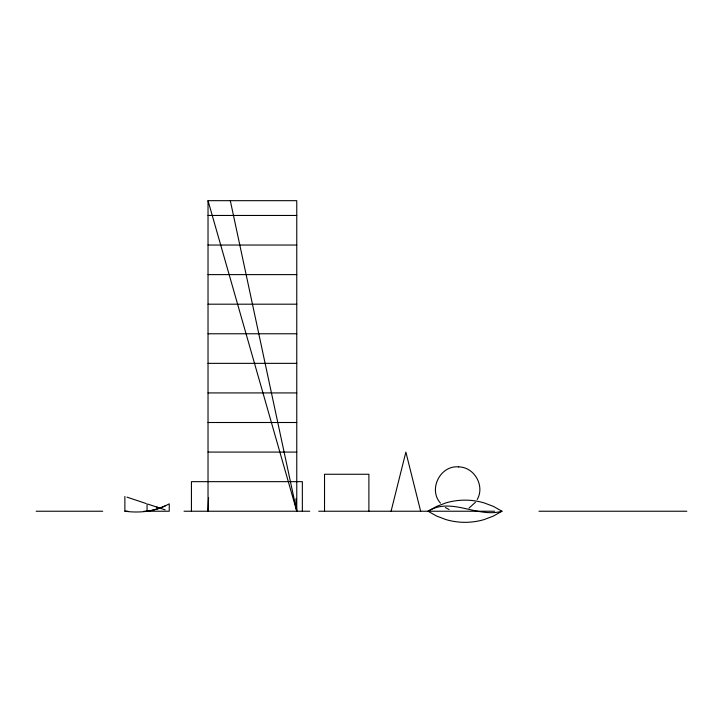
<?xml version="1.0" encoding="UTF-8"?>
<svg xmlns="http://www.w3.org/2000/svg" width="723" height="723" viewBox="0 0 723 723"><rect width="100%" height="100%" fill="white"/><g stroke="black" fill="none" stroke-linecap="round" stroke-linejoin="round"><path stroke-width="1.08" d="M208.567 497.731L208.025 511.233L208.025 200.678L296.764 200.678L296.764 511.233L208.025 200.678M391.08 511.233L405.865 452.083L420.65 511.233M477.189 499.512C485.151 486.019 474.378 466.995 458.716 466.895M475.445 502.268L469.028 508.079M428.052 511.233L436.683 506.38L445.838 502.919A67.6 67.6 0 0 1 484.193 502.919L493.357 506.38L501.988 511.233L493.357 516.086L484.202 519.557A67.6 67.6 0 0 1 445.847 519.548L436.683 516.086L428.052 511.233C451.378 496.656 477.478 518.264 501.988 511.233M147.067 503.841L147.067 511.233L148.567 510.998A65.16 65.16 0 0 0 165.305 505.829L169.245 503.841L169.245 511.233L143.895 511.233M208.025 215.463L296.764 215.463M208.025 245.043L296.764 245.043M208.025 274.613L296.764 274.613M208.025 304.193L296.764 304.193M208.025 333.773L296.764 333.773M208.025 363.353L296.764 363.353M208.025 392.923L296.764 392.923M208.025 422.503L296.764 422.503M208.025 452.083L296.764 452.083M36.15 511.233L102.702 511.233M128.052 511.233L124.88 511.233L124.88 496.448M184.04 511.233L309.742 511.233M318.744 511.233L494.595 511.233M538.96 511.233L686.85 511.233M458.707 466.895C440.289 465.025 428.007 489.444 440.479 503.127M156.665 507.049L158.825 507.763L148.125 504.193M127.004 497.153L146.064 503.506M160.949 508.468L165.133 509.86M449.137 509.543L445.305 507.501M230.312 200.678L296.764 511.233L295.906 498.861M368.893 511.233L368.893 474.261L324.528 474.261L324.528 511.233M302.35 511.233L302.35 481.654L191.432 481.654L191.432 511.233M124.889 511.188A79.828 79.828 0 0 0 147.067 511.269A65.45 65.45 0 0 0 165.305 505.829"/></g></svg>
